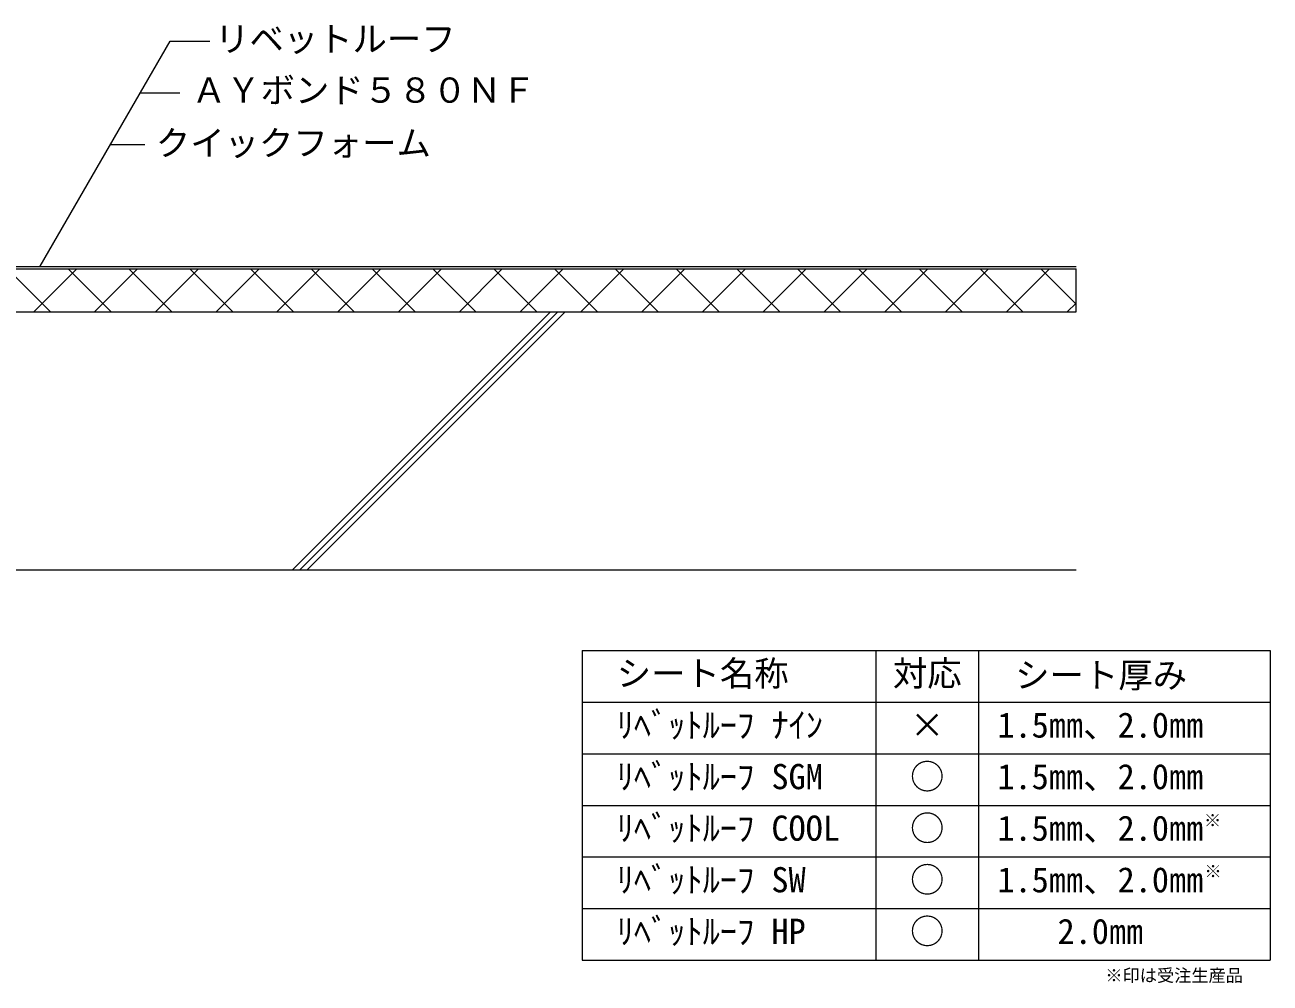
# Model space of a CAD drawing. Units: millimetres, scale not verified. Extents: x -607 to 714, y -501 to 377.
# Drawn here: x -10 to 714, y -501 to 56 of the extents above; entities that cross this region are included whole.
import ezdxf
from ezdxf.enums import TextEntityAlignment as Align

# ---------------------------------------------------------------- set-up
doc = ezdxf.new("R2010")
doc.units = ezdxf.units.MM
doc.header["$LTSCALE"] = 5
for name, color, linetype, lineweight in [('0-0', 7, 'Continuous', 9), ('1-0', 7, 'Continuous', 9), ('4-0', 7, 'Continuous', 9), ('E-0', 7, 'Continuous', 9)]:
    doc.layers.add(name, color=color, linetype=linetype, lineweight=lineweight)
doc.styles.add('ＭＳ ゴシック', font='')
doc.styles.get('ＭＳ ゴシック').set_extended_font_data('MS Gothic')

msp = doc.modelspace()

# ---------------------------------------------------------------- linework, layer by layer
at = {"layer": '0-0'}
for p, q in [((-447.481, -110.877), (601.399, -110.877)), ((145.674, -260.877), (295.674, -110.877)), ((149.917, -260.877), (299.917, -110.877)), ((154.159, -260.877), (304.159, -110.877)), ((-397.481, -260.877), (601.399, -260.877))]:
    msp.add_line(p, q, dxfattribs=at)
at = {"layer": '1-0'}
for p, q in [((-394.537, -85.877), (601.399, -85.877)), ((-393.915, -84.377), (601.399, -84.377))]:
    msp.add_line(p, q, dxfattribs=at)
at = {"layer": '4-0'}
for p, q in [((-412.576, -85.877), (601.399, -85.877)), ((-20.189, -85.877), (4.811, -110.877)), ((-4.811, -110.877), (20.189, -85.877)), ((15.166, -85.877), (40.166, -110.877)), ((30.544, -110.877), (55.544, -85.877)), ((50.522, -85.877), (75.522, -110.877)), ((65.9, -110.877), (90.9, -85.877)), ((85.877, -85.877), (110.877, -110.877)), ((101.255, -110.877), (126.255, -85.877)), ((121.232, -85.877), (146.232, -110.877)), ((136.611, -110.877), (161.611, -85.877)), ((156.588, -85.877), (181.588, -110.877)), ((171.966, -110.877), (196.966, -85.877)), ((191.943, -85.877), (216.943, -110.877)), ((207.321, -110.877), (232.321, -85.877)), ((227.298, -85.877), (252.298, -110.877)), ((242.677, -110.877), (267.677, -85.877)), ((262.654, -85.877), (287.654, -110.877)), ((278.032, -110.877), (303.032, -85.877)), ((298.009, -85.877), (323.009, -110.877)), ((313.387, -110.877), (338.387, -85.877)), ((333.364, -85.877), (358.364, -110.877)), ((348.743, -110.877), (373.743, -85.877)), ((368.72, -85.877), (393.72, -110.877)), ((384.098, -110.877), (409.098, -85.877)), ((404.075, -85.877), (429.075, -110.877)), ((419.453, -110.877), (444.453, -85.877)), ((439.43, -85.877), (464.43, -110.877)), ((454.809, -110.877), (479.809, -85.877)), ((474.786, -85.877), (499.786, -110.877)), ((490.164, -110.877), (515.164, -85.877)), ((510.141, -85.877), (535.141, -110.877)), ((525.519, -110.877), (550.519, -85.877)), ((545.496, -85.877), (570.496, -110.877)), ((560.875, -110.877), (585.875, -85.877)), ((580.852, -85.877), (601.399, -106.425)), ((596.23, -110.877), (601.399, -105.708))]:
    msp.add_line(p, q, dxfattribs=at)
msp.add_lwpolyline([(-447.481, -97.913), (-447.481, -110.877), (601.399, -110.877), (601.399, -85.877)], dxfattribs=at)
at = {"layer": 'E-0'}
for p, q in [((-1.146, -84.311), (74.403, 46.544)), ((74.403, 46.544), (97.497, 46.544)), ((57.082, 16.544), (80.176, 16.544)), ((39.762, -13.456), (59.762, -13.456)), ((314.209, -307.886), (314.209, -487.886)), ((314.209, -307.886), (714.209, -307.886)), ((484.813, -307.886), (484.813, -487.886)), ((544.813, -487.886), (544.813, -307.886)), ((714.209, -307.886), (714.209, -487.886)), ((314.209, -337.886), (714.209, -337.886)), ((314.209, -367.886), (714.209, -367.886)), ((314.209, -397.886), (714.209, -397.886)), ((314.209, -427.886), (714.209, -427.886)), ((314.209, -457.886), (714.209, -457.886)), ((314.209, -487.886), (714.209, -487.886))]:
    msp.add_line(p, q, dxfattribs=at)

# ---------------------------------------------------------------- texts
at = {"layer": 'E-0', "style": 'ＭＳ ゴシック'}
for s, height, p in [('リベットルーフ', 14.66, (100.572, 36.209)), ('ＡＹボンド５８０ＮＦ', 14.66, (87.087, 6.43)), ('クイックフォーム', 14.66, (66.183, -24.342)), ('シート名称', 14.66, (334.209, -332.886)), ('対応', 14.66, (494.813, -332.886)), ('シート厚み', 14.66, (565.939, -333.823)), ('ﾘﾍﾞｯﾄﾙｰﾌ ﾅｲﾝ', 14.66, (334.209, -362.886)), ('×', 14.66, (504.813, -362.886)), ('1.5㎜、2.0㎜', 14.66, (555.585, -362.886)), ('ﾘﾍﾞｯﾄﾙｰﾌ SGM', 14.66, (334.209, -392.886)), ('○', 14.66, (504.813, -392.886)), ('1.5㎜、2.0㎜', 14.66, (555.585, -392.886)), ('ﾘﾍﾞｯﾄﾙｰﾌ COOL', 14.66, (334.209, -422.886)), ('○', 14.66, (504.813, -422.886)), ('1.5㎜、2.0㎜', 14.66, (555.585, -422.886)), ('※', 7.331, (675.787, -412.502)), ('ﾘﾍﾞｯﾄﾙｰﾌ SW', 14.66, (334.209, -452.886)), ('○', 14.66, (504.813, -452.886)), ('1.5㎜、2.0㎜', 14.66, (555.585, -452.886)), ('※', 7.331, (676.033, -442.142)), ('ﾘﾍﾞｯﾄﾙｰﾌ HP', 14.66, (334.209, -482.886)), ('○', 14.66, (504.813, -482.886)), ('2.0㎜', 14.66, (590.585, -482.886)), ('※印は受注生産品', 7.331, (618.414, -502.683))]:
    msp.add_text(s, height=height, dxfattribs=at).set_placement(p, align=Align.BOTTOM_LEFT)

doc.saveas('drawing.dxf')
